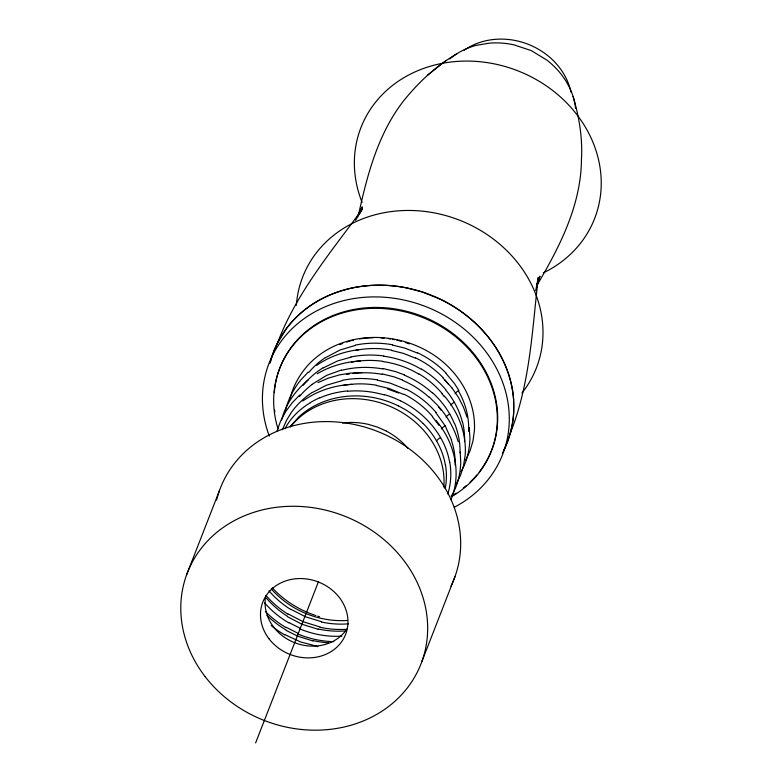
<?xml version="1.0" encoding="UTF-8"?>
<svg xmlns="http://www.w3.org/2000/svg" width="782" height="782" viewBox="0 0 782 782"><rect width="100%" height="100%" fill="white"/><g stroke="black" fill="none" stroke-linecap="round" stroke-linejoin="round"><path stroke-width="1.17" d="M450.979 499.737C462.054 473.13 454.362 441.722 435.906 420.354M285.45 410.697C287.952 399.485 293.514 389.133 300.601 380.14L308.167 372.154M358.283 215.783C367.149 175.461 377.706 134.279 403.463 101.044C418.39 82.403 436.112 65.932 456.786 53.821M290.093 398.869C292.918 386.054 299.721 374.422 308.421 364.715L308.548 364.578C346.661 324.168 417.305 330.864 452.68 371.548L452.798 371.665C467.04 387.764 475.749 409.123 474.381 430.794L472.944 441.156L470.031 450.872L465.72 460.06M281.481 420.247C285.518 404.323 295.498 390.335 308.137 380.023M447.793 493.989L448.653 491.028A90.614 77.379 19.2 0 0 449.748 462.006M509.844 434.313C530.176 384.373 532.112 330.131 538.309 277.375L535.69 290.621L539.971 276.173L536.931 284.071M277.024 430.902L280.689 420.902L285.753 411.518L292.116 402.877L299.78 394.969M282.4 429.729L286.662 420.1L290.572 413.698M359.554 213.623L362.154 206.849L355.527 220.387L362.506 208.853C331.275 251.824 296.124 293.133 277.278 343.64A130.838 114.543 21.3 0 0 270.455 361.988M186.517 575.044L219.537 490.353M255.616 742.9L318.557 581.466M421.928 661.406L454.948 576.715M456.082 484.449L460.51 475.309L463.55 465.632L465.163 455.3C466.795 433.697 458.418 412.231 444.352 396.015M277.278 343.64L286.29 328.753A123.869 108.444 21.3 0 1 345.145 289.76M536.902 285.41C559.629 246.956 581.124 205.167 581.456 159.401C582.707 138.16 579.149 116.841 573.108 96.528A72.687 63.645 21.3 0 0 569.286 87.056L565.924 81.025A76.607 67.076 21.3 0 0 546.843 60.077L531.32 50.634L514.106 44.877A77.623 67.956 21.3 0 0 489.131 43.157L475.524 45.512A75.805 66.402 21.4 0 0 449.67 59.051M284.98 428.712C290.669 417.784 299.887 408.966 310.395 402.681M461.018 471.663C467.059 461.605 469.601 449.787 469.953 438.155L469.268 427.558M451.351 496.042C457.538 486.072 460.275 474.312 460.764 462.68L460.217 452.084M290.269 426.434L298.382 417.461M427.324 75.336L436.63 68.005M437.246 67.487L445.828 60.722M311.774 384.5L326.749 375.321L341.392 370.033M325.439 357.716L340.023 349.994L355.439 345.39M312.38 392.525L326.28 385.282L342.565 380.511M316.69 365.302C329.173 356.719 343.757 351.568 358.752 349.671M302.849 401.019C317.15 390.824 334.266 385.233 351.773 384.382M323.22 367.931L337.716 360.893L350.971 357.169M317.209 373.767C330.375 366.044 345.361 361.812 360.561 360.913M317.961 382.584L328.313 378.146L339.29 374.949L350.707 373.073L362.457 372.545M339.955 344.588L342.76 343.425M319.926 397.823L324.286 396.093A89.529 79.236 16.1 0 1 347.54 390.951M346.612 342.057L350.561 340.884M345.106 289.682L349.564 288.568A127.564 111.679 21.3 0 1 405.917 287.786L421.752 291.794L440.1 299.125A128.434 112.442 21.3 0 1 482.856 330.776L486.003 334.315A123.057 107.74 21.3 0 1 513.627 399.739M351.558 340.629L353.572 340.141M383.757 356.221C396.982 358.009 409.866 362.428 421.322 369.3M382.897 361.577C395.584 363.327 407.921 367.579 418.898 374.197M377.325 380.14L390.218 383.131L406.19 389.563M376.357 385.487L388.713 388.38L404.03 394.587M316.016 646L300.845 642.042L284.853 634.642M383.112 368.547L395.321 371.538L404.382 374.861M392.535 345.087L404.724 348.078L417.314 353.005M382.095 373.894L393.805 376.787L402.486 379.993M392.642 339.3L394.763 339.74M391.499 350.424L403.199 353.327L415.262 358.068M321.656 621.749L305.479 616.783L290.865 609.256M320.092 626.988L303.24 621.768L288.02 613.89M318.069 629.295L301.793 624.173L287.365 616.617M313.044 641.005L297.698 636.147L286.241 630.458M396.885 340.17L401.098 341.216M317.746 616.177L319.564 616.734M315.928 615.59C299.408 610.126 284.101 600.693 272.312 587.839M405.262 342.448L409.367 343.855M387.491 388.957L398.644 393.023M300.083 628.21L288.89 622.58M297.805 633.176L286.153 627.291M386.298 431.058L377.383 427.07L368.019 424.294A67.887 59.432 21.3 0 0 342.477 423.023M400.501 400.795C424.685 412.632 444.772 435.036 449.601 462.006M398.37 405.829L405.184 409.543A86.743 75.013 16.2 0 1 423.179 423.629M432.446 392.662C441.908 401.195 449.562 411.762 454.391 423.58M429.347 397.119L435.652 403.444M446.072 373.473L454.342 383.366L458.887 390.482A5.347 2.092 -30.1 0 0 455.104 393.717M442.788 377.755L448.233 383.982M423.238 423.57C434.293 434.763 442.592 449.005 445.29 464.606M452.064 388.048L458.467 397.393L463.452 407.139L467.079 417.246M444.577 379.553L452.182 388.185M436.288 403.981C446.414 414.656 454.176 427.568 458.184 441.762M435.818 412.613L445.124 425.76L451.566 440.041M432.387 416.738L437.167 422.886M445.525 389.739C453.296 398.976 459.239 409.846 462.24 421.576M442.055 393.845L444.381 396.728M438.516 406.806L441.185 410.286M437.705 423.688L438.77 425.281M513.608 399.739L513.598 412.857A130.838 114.543 21.3 0 1 504.058 449.572M216.604 500.089A125.384 109.773 21.3 0 1 374.451 430.256A125.384 109.773 21.3 0 1 450.979 586.138M346.152 630.879A87.672 75.561 26 0 1 318.118 628.972M287.532 616.363A87.32 76.831 27 0 1 266.232 597.976M287.854 614.124A91.064 80.683 26.3 0 1 265.958 595.464M346.074 629.334A91.338 79.373 26.6 0 1 320.053 627.301M328.508 642.784A86.812 74.71 25.8 0 1 313.103 640.624M286.408 630.175A87.604 76.988 27.1 0 1 267.073 615.483M288.744 622.824A87.633 77.623 26.6 0 1 264.707 602.99M341.812 636.118A85.355 74.554 27.1 0 1 299.819 628.884M285.997 627.535A91.338 80.869 26.3 0 1 265.391 611.553M333.846 641.651A88.972 77.721 26.8 0 1 297.541 633.85M284.697 634.896A87.75 77.741 26.6 0 1 271.1 625.434M317.932 646.646A87.066 75.551 26.7 0 1 315.996 646.333M290.709 609.491A87.379 77.447 26.5 0 1 268.979 590.86M348.616 623.821A87.633 76.108 26.8 0 1 321.617 622.071M347.511 620.458A85.316 75.883 26 0 1 271.217 588.895M346.856 629.06A44.437 38.904 21.3 0 1 293.876 642.384A44.437 38.904 21.3 0 1 265.782 595.855M464.156 50.253A66.353 58.083 21.3 0 1 571.026 92.256M269.858 363.405A125.384 109.773 21.3 0 1 429.973 294.687A125.384 109.773 21.3 0 1 502.308 453.345M296.358 305.381A125.384 109.773 21.3 0 1 459.298 220.084A125.384 109.773 21.3 0 1 521.926 393.072M362.086 202.411A125.384 109.773 21.3 0 1 427.06 67.242A125.384 109.773 21.3 0 1 586.617 129.274A125.384 109.773 21.3 0 1 543.324 272.869M573.089 96.528A76.04 66.568 21.3 0 1 575.669 108.493M269.321 436.121A125.384 109.773 21.3 0 1 335.527 302.937A125.384 109.773 21.3 0 1 493.95 363.845A125.384 109.773 21.3 0 1 454.293 507.235M458.32 390.697A88.718 75.58 21.2 0 1 468.613 431.449M355.81 350.356A87.222 77.379 16.2 0 1 391.547 350.111M415.408 357.794A86.763 75.561 15.7 0 1 443.003 377.598M450.823 405.047A5.347 2.092 -30.1 0 1 454.313 402.29M462.426 421.557A90.438 77.291 18.8 0 1 464.528 441.615M308.822 372.398A91.279 81.846 20 0 1 325.332 357.589M355.351 345.106A90.907 80.624 16.4 0 1 392.574 344.774M417.461 352.721A90.429 78.777 15.9 0 1 446.287 373.317M351.353 362.193A88.053 78.102 16.2 0 1 382.926 361.323M419.084 373.943A87.154 75.688 15.9 0 1 442.28 393.698M446.072 417.031A5.347 2.092 -30.1 0 1 449.728 414.059M454.625 423.521A90.956 77.926 18.1 0 1 460.002 452.778M303.279 385.233A90.585 81.211 20 0 1 323.103 367.775M350.893 356.944A91.787 81.377 16.4 0 1 383.786 355.966M421.498 369.045A90.829 78.923 16.1 0 1 445.74 389.602M404.265 375.106A90.624 78.493 16.3 0 1 432.25 392.828M341.519 370.355A90.282 79.402 15.8 0 1 383.053 368.967M299.457 396.523A91.797 82.149 18.7 0 1 311.871 384.607M451.341 440.08A90.292 76.968 20.2 0 1 455.144 465.192M441.341 429.005A5.347 2.092 -30.1 0 1 445.144 425.819M402.368 380.238A86.939 75.267 16.1 0 1 429.152 397.285M346.846 374.5A86.616 76.186 15.6 0 1 349.212 374.07M352.79 373.532A86.616 76.186 15.6 0 1 382.027 374.314M436.542 441.175A5.347 2.092 -30.1 0 1 440.559 437.578M445.437 464.606A86.939 74.163 19.1 0 1 445.193 488.555M342.917 385.506A87.555 77.653 16.2 0 1 376.396 385.203M404.216 394.275A86.646 75.395 15.7 0 1 432.632 416.581M290.513 413.658A90.986 81.563 19.9 0 1 312.272 392.398M342.487 380.257A91.269 80.908 16.4 0 1 377.364 379.857M406.376 389.25A90.292 78.601 15.9 0 1 436.073 412.456M384.353 394.607A87.946 76.812 15.8 0 1 400.462 400.853M347.599 391.244A88.884 77.897 15.8 0 1 384.255 394.939M310.327 402.593A86.743 76.665 15.7 0 1 319.867 397.706M398.331 405.897A84.133 73.42 15.6 0 0 382.906 399.876A85.287 74.759 15.6 0 0 298.323 417.402M290.415 426.952A85.199 74.593 21.3 0 1 387.481 405.311A85.199 74.593 21.3 0 1 443.814 487.176M386.298 431.068A67.487 59.08 21.3 0 1 407.969 448.36M278.079 429.113A113.605 99.451 21.3 0 1 341.969 313.152A113.605 99.451 21.3 0 1 482.69 367.696A113.605 99.451 21.3 0 1 451.879 496.472M274.287 392.75A113.605 99.451 21.3 0 1 421.742 316.104A113.605 99.451 21.3 0 1 479.151 472.172M477.01 474.821A113.605 99.451 21.3 0 1 470.07 482.201M465.925 485.915A113.605 99.451 21.3 0 1 463.335 488.036M456.17 493.149A113.605 99.451 21.3 0 1 451.175 496.189M274.824 411.948A113.605 99.451 21.3 0 1 274.56 409.739M359.7 338.909A90.859 79.549 21.3 0 1 373.385 337.716M380.873 337.892A90.859 79.549 21.3 0 1 384.089 338.137M388.371 338.635A90.859 79.549 21.3 0 1 390.511 338.948M205.05 676.528A125.384 109.773 21.3 0 0 417.461 671.846A125.384 109.773 21.3 0 0 290.161 506.296A125.384 109.773 21.3 0 0 205.05 676.528M268.979 638.757A44.437 38.904 21.3 0 0 344.285 637.359A44.437 38.904 21.3 0 0 299.408 578.553A44.437 38.904 21.3 0 0 268.979 638.757"/></g></svg>
